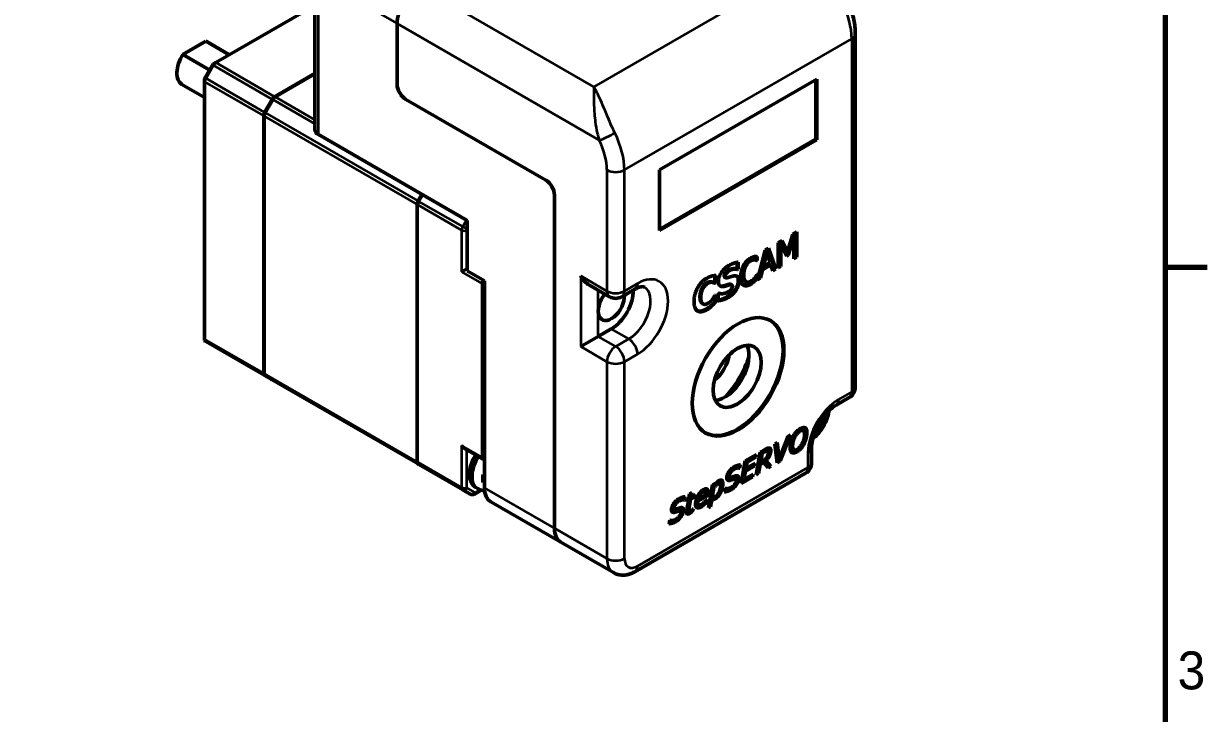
# Model space of a CAD drawing. Header units: millimetres. Extents: x -6 to 1189, y -81 to 254.
# Drawn here: x 261.6 to 357.4, y 153 to 208.8 of the extents above; entities that cross this region are included whole.
import ezdxf

# ---------------------------------------------------------------- set-up
doc = ezdxf.new("R2010")
doc.units = ezdxf.units.MM
doc.header["$LTSCALE"] = 0.833333
doc.layers.get('0').update_dxf_attribs({"lineweight": 25})
for name, color, linetype, lineweight in [('경계(ISO)', 7, 'Continuous', 70), ('외형선(ISO)', 7, 'Continuous', 50), ('좁은 외형선(ISO)', 7, 'Continuous', 35)]:
    doc.layers.add(name, color=color, linetype=linetype, lineweight=lineweight)
doc.styles.get("Standard").update_dxf_attribs({"font": ''})
doc.styles.get('Standard').set_extended_font_data('Gulim')

# ---------------------------------------------------------------- blocks, each defined once
blk = doc.blocks.new('경계 Default Border')
at = {"layer": '경계(ISO)'}
blk.add_line((410, 222.75), (413.9, 222.75), dxfattribs=at)
at = {"layer": '경계(ISO)', "flags": 128}
blk.add_lwpolyline([(10, 10), (10, 287), (410, 287), (410, 10), (10, 10)], dxfattribs=at)
at = {"layer": '경계(ISO)', "insert": (411.16, 183.79), "char_height": 3.5, "attachment_point": 7}
blk.add_mtext('3', dxfattribs=at)

msp = doc.modelspace()

# ---------------------------------------------------------------- linework, layer by layer
at = {"layer": '외형선(ISO)', "color": 7}
for p, q in [((285.17888, 200.23699), (285.17888, 212.89269)), ((277.15968, 205.66054), (285.17888, 210.29043)), ((291.83574, 203.91123), (291.83574, 208.81021)), ((291.83574, 203.91123), (291.83574, 208.81021)), ((328.89818, 179.41633), (328.89818, 207.99371)), ((274.49545, 206.31055), (276.36627, 207.39068)), ((276.36627, 207.39068), (278.26132, 206.29657)), ((276.43086, 207.35792), (278.26525, 206.29884)), ((276.67509, 205.05214), (274.49545, 206.31055)), ((276.26525, 204.34228), (276.95968, 205.54507)), ((276.34809, 204.39011), (276.95968, 205.44941)), ((277.02991, 205.58561), (276.95968, 205.54507)), ((277.02991, 205.58561), (277.15968, 205.66054)), ((276.26525, 204.26118), (276.26525, 204.34228)), ((276.26525, 204.11134), (276.26525, 204.26118)), ((276.26525, 183.28237), (276.26525, 204.11134)), ((285.17888, 204.73825), (281.96855, 202.88476)), ((313.04894, 196.97101), (325.77686, 204.31948)), ((325.70615, 204.27865), (325.70615, 199.46132)), ((325.77686, 204.31948), (325.77686, 199.4205)), ((274.43086, 203.89382), (276.26525, 202.83474)), ((281.15642, 201.61339), (281.76855, 202.67363)), ((303.85655, 196.15451), (292.54284, 202.68648)), ((303.85655, 196.15451), (292.54284, 202.68648)), ((281.07357, 201.33462), (281.07357, 180.50691)), ((297.49259, 192.88852), (285.47178, 199.82874)), ((325.70615, 199.46132), (313.04894, 192.15368)), ((325.77686, 199.4205), (313.04894, 192.07203)), ((325.77686, 199.4205), (325.70615, 199.46132)), ((313.04894, 192.07203), (313.04894, 196.97101)), ((293.83685, 194.99917), (293.53078, 194.46904)), ((293.53936, 194.46472), (293.84516, 194.99437)), ((304.56366, 194.92976), (304.56366, 167.98538)), ((304.56366, 194.92976), (304.56366, 167.98538)), ((293.44794, 194.19028), (293.44794, 173.36257)), ((293.46007, 194.19791), (293.46007, 173.36894)), ((297.49259, 188.80604), (297.49259, 192.88852)), ((323.85755, 191.5792), (323.39627, 190.11691)), ((323.40968, 190.38542), (323.83658, 191.7683)), ((323.92826, 191.53837), (323.46698, 190.07609)), ((323.83658, 191.7683), (324.1632, 191.95688)), ((323.92826, 191.53837), (323.85755, 191.5792)), ((323.92826, 189.77999), (323.92826, 191.53837)), ((324.09249, 191.91605), (324.09249, 189.95646)), ((324.1632, 191.95688), (324.1632, 189.91563)), ((321.59464, 190.47391), (321.88401, 190.64099)), ((321.83714, 190.61392), (322.40924, 188.98464)), ((321.88401, 190.64099), (322.47996, 188.94381)), ((322.64756, 191.08182), (322.96846, 191.26709)), ((322.64756, 189.04058), (322.64756, 191.08182)), ((322.86674, 190.9255), (322.79603, 190.96633)), ((322.79603, 190.96633), (322.79603, 189.20795)), ((322.86674, 190.9255), (322.86674, 189.16712)), ((323.32373, 189.99338), (322.86674, 190.9255)), ((322.92945, 191.24457), (323.33897, 190.42624)), ((322.96846, 191.26709), (323.40968, 190.38542)), ((320.89934, 189.69096), (320.88071, 189.68021)), ((320.95142, 189.63939), (320.88071, 189.68021)), ((320.89934, 189.97841), (320.89934, 189.69096)), ((320.97005, 189.65014), (320.89934, 189.69096)), ((320.97005, 189.65014), (320.95142, 189.63939)), ((320.97005, 189.97766), (320.97005, 189.65014)), ((320.9987, 188.08861), (321.59464, 190.47391)), ((321.66289, 190.31707), (321.3907, 189.19885)), ((321.7336, 190.27624), (321.46141, 189.15803)), ((321.7336, 190.27624), (321.66289, 190.31707)), ((322.00721, 189.47314), (321.7336, 190.27624)), ((323.39627, 190.11691), (323.29253, 190.05702)), ((323.46698, 190.07609), (323.32373, 189.99338)), ((323.40968, 190.38542), (323.33897, 190.42624)), ((323.46698, 190.07609), (323.39627, 190.11691)), ((324.09249, 189.95646), (323.92826, 189.86164)), ((324.1632, 189.91563), (323.92826, 189.77999)), ((324.1632, 189.91563), (324.09249, 189.95646)), ((297.05419, 188.71623), (297.47845, 188.96117)), ((297.47845, 188.96117), (297.49259, 188.96934)), ((298.90681, 187.98954), (297.49259, 188.80604)), ((319.34215, 188.98249), (319.29574, 188.95569)), ((319.36645, 188.91486), (319.29574, 188.95569)), ((319.34215, 189.49394), (319.34215, 188.98249)), ((319.41287, 188.94166), (319.34215, 188.98249)), ((319.41287, 188.94166), (319.36645, 188.91486)), ((319.41287, 189.50143), (319.41287, 188.94166)), ((321.32624, 188.93005), (321.16579, 188.26673)), ((321.39695, 188.88922), (321.2365, 188.2259)), ((322.00097, 189.3196), (321.32624, 188.93005)), ((321.39695, 188.88922), (321.32624, 188.93005)), ((321.46141, 189.15803), (321.3907, 189.19885)), ((322.07168, 189.27878), (321.39695, 188.88922)), ((321.46141, 189.15803), (322.00721, 189.47314)), ((322.07168, 189.27878), (322.00097, 189.3196)), ((322.23212, 188.80073), (322.07168, 189.27878)), ((322.40924, 188.98464), (322.20917, 188.86912)), ((322.47996, 188.94381), (322.23212, 188.80073)), ((322.47996, 188.94381), (322.40924, 188.98464)), ((322.79603, 189.20795), (322.64756, 189.12223)), ((322.86674, 189.16712), (322.64756, 189.04058)), ((322.86674, 189.16712), (322.79603, 189.20795)), ((298.90681, 187.98954), (298.90681, 171.25136)), ((317.53714, 187.88081), (317.48385, 187.85004)), ((317.55456, 187.80922), (317.48385, 187.85004)), ((317.53714, 188.42231), (317.53714, 187.88081)), ((317.60785, 187.83999), (317.53714, 187.88081)), ((317.60785, 187.83999), (317.55456, 187.80922)), ((317.60785, 188.42358), (317.60785, 187.83999)), ((318.40974, 188.25505), (318.33903, 188.29587)), ((318.90549, 187.67544), (318.83478, 187.71626)), ((320.06659, 187.91596), (319.99588, 187.95678)), ((320.73511, 187.95958), (320.6644, 188.00041)), ((320.89934, 188.43885), (320.89934, 188.25184)), ((320.97005, 188.21102), (320.89934, 188.25184)), ((320.95286, 188.52531), (320.97005, 188.53523)), ((320.97005, 188.53523), (320.97005, 188.21102)), ((321.2365, 188.2259), (320.9987, 188.08861)), ((321.16579, 188.26673), (321.02254, 188.18402)), ((321.2365, 188.2259), (321.16579, 188.26673)), ((307.39209, 187.65134), (309.01341, 186.71527)), ((310.01341, 186.71527), (311.07407, 187.32764)), ((317.53714, 186.80502), (317.53714, 186.3345)), ((317.55972, 186.84153), (317.60785, 186.86932)), ((317.60785, 186.86932), (317.60785, 186.29367)), ((317.80726, 186.97453), (317.8554, 187.00232)), ((317.80726, 186.39094), (317.80726, 186.97453)), ((316.58506, 186.13369), (316.51435, 186.17451)), ((317.60785, 186.29367), (317.53714, 186.3345)), ((309.15985, 184.11118), (308.09919, 183.49881)), ((276.26525, 183.18225), (276.26525, 183.28237)), ((276.34809, 183.09926), (281.0857, 180.364)), ((306.68498, 182.68232), (308.09919, 183.49881)), ((281.0857, 180.364), (281.69729, 180.0109)), ((281.15642, 180.3238), (293.53078, 173.17946)), ((327.33752, 177.93793), (328.39818, 178.5503)), ((322.73717, 173.57655), (323.46679, 175.43349)), ((323.55256, 175.48302), (322.75304, 173.47007)), ((323.66536, 175.54813), (322.82375, 173.42924)), ((323.46679, 175.43349), (323.66536, 175.54813)), ((324.68299, 175.88), (324.61228, 175.92083)), ((297.26632, 174.44855), (298.74266, 173.59618)), ((321.21444, 174.1331), (321.59887, 174.35505)), ((321.8126, 174.22441), (321.74189, 174.26523)), ((322.38506, 174.80896), (322.58016, 174.9216)), ((322.57324, 173.28461), (322.38506, 174.80896)), ((322.51838, 174.88593), (322.66646, 173.61737)), ((322.58016, 174.9216), (322.73717, 173.57655)), ((323.93266, 174.325), (323.86195, 174.36583)), ((325.36265, 173.29261), (325.36265, 174.51735)), ((319.65822, 171.60162), (319.98494, 173.42324)), ((320.06546, 173.36742), (319.9731, 172.85153)), ((319.98494, 173.42324), (320.91543, 173.96047)), ((320.13617, 173.3266), (320.04381, 172.81071)), ((320.80778, 173.796), (320.06546, 173.36742)), ((320.13617, 173.3266), (320.06546, 173.36742)), ((320.87849, 173.75518), (320.13617, 173.3266)), ((320.82832, 173.91017), (320.80778, 173.796)), ((320.87849, 173.75518), (320.80778, 173.796)), ((320.91543, 173.96047), (320.87849, 173.75518)), ((320.88772, 172.31148), (321.21444, 174.1331)), ((321.40694, 173.34609), (321.13795, 173.19079)), ((321.29727, 174.08394), (321.17259, 173.38409)), ((321.2433, 173.34326), (321.17259, 173.38409)), ((321.47765, 173.30527), (321.20866, 173.14997)), ((321.36798, 174.04312), (321.2433, 173.34326)), ((321.2433, 173.34326), (321.44187, 173.4579)), ((321.50969, 174.20658), (321.29727, 174.08394)), ((321.36798, 174.04312), (321.29727, 174.08394)), ((321.5804, 174.16576), (321.36798, 174.04312)), ((321.47765, 173.30527), (321.40694, 173.34609)), ((321.84939, 172.86669), (321.47765, 173.30527)), ((321.66237, 173.4639), (321.59166, 173.50473)), ((321.59166, 173.50473), (321.99918, 173.03483)), ((321.66237, 173.4639), (322.06989, 172.994)), ((322.75304, 173.47007), (322.56383, 173.36082)), ((322.82375, 173.42924), (322.57324, 173.28461)), ((322.73717, 173.57655), (322.66646, 173.61737)), ((322.82375, 173.42924), (322.75304, 173.47007)), ((293.53078, 173.17946), (293.58529, 173.14799)), ((293.60149, 173.138), (297.13703, 171.09676)), ((311.07407, 164.46574), (324.86265, 172.42658)), ((319.47438, 172.88619), (319.46052, 172.87819)), ((319.53123, 172.83737), (319.46052, 172.87819)), ((319.5092, 173.09651), (319.47438, 172.88619)), ((319.54509, 172.84536), (319.47438, 172.88619)), ((319.54509, 172.84536), (319.53123, 172.83737)), ((319.5878, 173.10331), (319.54509, 172.84536)), ((319.93616, 172.64624), (319.81263, 171.95638)), ((320.00687, 172.60541), (319.88334, 171.91556)), ((319.88334, 171.91556), (320.62682, 172.3448)), ((320.67963, 173.07548), (319.93616, 172.64624)), ((320.00687, 172.60541), (319.93616, 172.64624)), ((320.04381, 172.81071), (319.9731, 172.85153)), ((320.75034, 173.03466), (320.00687, 172.60541)), ((320.04381, 172.81071), (320.78729, 173.23995)), ((320.62682, 172.3448), (320.58987, 172.13951)), ((320.70018, 173.18966), (320.67963, 173.07548)), ((320.75034, 173.03466), (320.67963, 173.07548)), ((320.78729, 173.23995), (320.75034, 173.03466)), ((321.07821, 172.42145), (320.88772, 172.31148)), ((321.0075, 172.46228), (320.90406, 172.40256)), ((321.13795, 173.19079), (321.0075, 172.46228)), ((321.07821, 172.42145), (321.0075, 172.46228)), ((321.20866, 173.14997), (321.07821, 172.42145)), ((321.20866, 173.14997), (321.13795, 173.19079)), ((321.99918, 173.03483), (321.80292, 172.92152)), ((322.06989, 172.994), (321.84939, 172.86669)), ((322.06989, 172.994), (321.99918, 173.03483)), ((317.0122, 169.62204), (317.34815, 171.49298)), ((317.34815, 171.49298), (317.52594, 171.59562)), ((317.43902, 171.54544), (317.42983, 171.49381)), ((317.50054, 171.45299), (317.42983, 171.49381)), ((317.52594, 171.59562), (317.50054, 171.45299)), ((317.93397, 171.6194), (317.86326, 171.66023)), ((318.74497, 172.10738), (318.67426, 172.1482)), ((319.22293, 171.96268), (319.15222, 172.0035)), ((320.58987, 172.13951), (319.65822, 171.60162)), ((320.51916, 172.18034), (319.67456, 171.6927)), ((319.88334, 171.91556), (319.81263, 171.95638)), ((320.53971, 172.29451), (320.51916, 172.18034)), ((320.58987, 172.13951), (320.51916, 172.18034)), ((297.13703, 171.09676), (297.74862, 170.74366)), ((298.64247, 171.06261), (298.09862, 170.74861)), ((298.35178, 171.18818), (298.21036, 171.26983)), ((315.04144, 170.51704), (315.00662, 170.30673)), ((315.12004, 170.52385), (315.07733, 170.2659)), ((315.42597, 170.38321), (315.4964, 170.7758)), ((315.4964, 170.7758), (315.67534, 170.87911)), ((315.87015, 170.55468), (315.50073, 170.34139)), ((315.58829, 170.82885), (315.5342, 170.52735)), ((315.60492, 170.48652), (315.5342, 170.52735)), ((315.94086, 170.51385), (315.57144, 170.30056)), ((315.67534, 170.87911), (315.60492, 170.48652)), ((315.60492, 170.48652), (315.97319, 170.69914)), ((315.88664, 170.64918), (315.87015, 170.55468)), ((315.94086, 170.51385), (315.87015, 170.55468)), ((315.97319, 170.69914), (315.94086, 170.51385)), ((316.88146, 170.67465), (316.09874, 170.22274)), ((316.95217, 170.63383), (316.16945, 170.18192)), ((316.19484, 170.34855), (316.80324, 170.69981)), ((316.75437, 170.95801), (316.68366, 170.99884)), ((316.95217, 170.63383), (316.88146, 170.67465)), ((317.39519, 171.30052), (317.25666, 170.52601)), ((317.32737, 170.48519), (317.25666, 170.52601)), ((317.4659, 171.25969), (317.32737, 170.48519)), ((317.4659, 171.25969), (317.39519, 171.30052)), ((318.31097, 170.93043), (318.35715, 171.20637)), ((318.35715, 171.20637), (318.36985, 171.2137)), ((299.42457, 170.10692), (305.08143, 166.84093)), ((314.27721, 169.52791), (314.2065, 169.56874)), ((315.00662, 170.30673), (314.99276, 170.29873)), ((315.06347, 170.2579), (314.99276, 170.29873)), ((315.07733, 170.2659), (315.00662, 170.30673)), ((315.07733, 170.2659), (315.06347, 170.2579)), ((315.26089, 169.46274), (315.39249, 170.19725)), ((315.27243, 170.12793), (315.30476, 170.31323)), ((315.39249, 170.19725), (315.27243, 170.12793)), ((315.32178, 170.23807), (315.28827, 170.21873)), ((315.30476, 170.31323), (315.42597, 170.38321)), ((315.39249, 170.19725), (315.32178, 170.23807)), ((315.50073, 170.34139), (315.38643, 169.71018)), ((315.57144, 170.30056), (315.45714, 169.66936)), ((315.57144, 170.30056), (315.50073, 170.34139)), ((315.77347, 169.54672), (315.73999, 169.35009)), ((315.76423, 169.54139), (315.77347, 169.54672)), ((316.16945, 170.18192), (316.09874, 170.22274)), ((316.19484, 170.34855), (316.12413, 170.38938)), ((316.23439, 169.86421), (316.16368, 169.90503)), ((316.66356, 169.87798), (316.59284, 169.91881)), ((316.7902, 170.18686), (316.77525, 170.09344)), ((316.84596, 170.05261), (316.77525, 170.09344)), ((316.88521, 170.2979), (316.84596, 170.05261)), ((316.87482, 170.2919), (316.88521, 170.2979)), ((317.19114, 169.72535), (317.0122, 169.62204)), ((317.12043, 169.76617), (317.02856, 169.71313)), ((317.22318, 170.34139), (317.12043, 169.76617)), ((317.19114, 169.72535), (317.12043, 169.76617)), ((317.29389, 170.30056), (317.19114, 169.72535)), ((317.29389, 170.30056), (317.22318, 170.34139)), ((313.84321, 168.35097), (313.88939, 168.62691)), ((313.88939, 168.62691), (313.90209, 168.63424)), ((314.75517, 169.38322), (314.68446, 169.42404)), ((315.46697, 169.37039), (315.39626, 169.41122)), ((315.68223, 169.46697), (315.66928, 169.39092)), ((315.73999, 169.35009), (315.66928, 169.39092)), ((305.08143, 166.84093), (309.32407, 164.39144))]:
    msp.add_line(p, q, dxfattribs=at)
for centre, radius, start, end in [((309.51341, 187.5813), 1, 240, 300), ((327.89818, 179.41633), 1, 300, 0), ((298.89266, 173.85599), 0.3, 240, 272.7019503), ((324.36265, 173.29261), 1, 300, 0)]:
    msp.add_arc(centre, radius, start, end, dxfattribs=at)
for centre, major_axis, ratio, start_param, end_param in [((293.6035, 209.83083), (1.25, 2.16506), 0.57735027, 0.78539816, 2.35619449), ((275.43086, 205.62587), (1, 1.73205), 0.57735027, 0, 0.06266392), ((275.43086, 205.62587), (-1, -1.73205), 0.57735027, 4.64972506, 6.28318531), ((276.87684, 205.49724), (-0.2, -0.34641), 0.23914631, 1.57079633, 1.96349541), ((276.26525, 204.43793), (-0.2, -0.34641), 0.23914631, 1.17809725, 1.57079633), ((292.54284, 203.50298), (0.5, -0.86603), 0.57735027, 3.92699082, 5.49778714), ((292.54284, 203.50298), (-0.5, 0.86603), 0.57735027, 0.78539816, 2.35619449), ((281.96855, 202.55816), (0.2, 0.34641), 0.57735027, 0.78539816, 1.57079633), ((281.35642, 201.49792), (0.2, 0.34641), 0.57735027, 1.57079633, 2.35619449), ((286.17888, 200.23699), (-1, 0), 0.57735027, 0, 0.78539816), ((303.85655, 195.33801), (0.5, -0.86603), 0.57735027, 0.78539816, 2.35619449), ((303.85655, 195.33801), (-0.5, 0.86603), 0.57735027, 3.92699082, 5.49778714), ((293.73078, 194.35357), (-0.2, -0.34641), 0.57735027, 4.71238898, 5.49778714), ((293.73078, 194.3542), (0.19142, 0.33155), 0.57735027, 1.57079633, 2.35619449), ((307.39209, 188.80604), (-0.70711, 1.22474), 0.57735027, 1.57079633, 2.35619449), ((309.15985, 186.15243), (-0.75, -1.29904), 0.57735027, 4.43261089, 8.69660198), ((309.15985, 186.15243), (-1.25, -2.16506), 0.57735027, 0.78539816, 2.3905158), ((319.34219, 180.27365), (2.625, 4.54663), 0.57735027, 3.15506176, 6.2697162), ((276.26525, 183.60897), (0.13953, -0.52074), 0.31783725, 5.58274637, 5.97544545), ((317.29158, 181.45757), (1, 1.73205), 0.57735027, 4.08258641, 5.34219155), ((318.35224, 180.8452), (-1.375, -2.38157), 0.57735027, 0.36824821, 2.77334445), ((316.87792, 181.6964), (2.65, 4.58993), 0.57735027, 4.34967366, 5.07510431), ((281.35642, 180.67021), (-0.2, -0.34641), 0.57735027, 5.49778714, 6.28318531), ((325.42331, 176.76272), (0.75, 1.29904), 0.57735027, 4.07121601, 5.35356195), ((297.26632, 174.79496), (0.21213, -0.36742), 0.57735027, 4.71238898, 5.49778714), ((293.73078, 173.52587), (-0.2, -0.34641), 0.57735027, 5.49778714, 6.28318531), ((293.73078, 173.52524), (-0.19142, -0.33155), 0.57735027, 5.49778714, 6.03050505), ((299.96747, 172.68023), (0.85, 1.47224), 0.57735027, 2.11867332, 2.59371566), ((300.67457, 172.27198), (-1.25, -2.16506), 0.57735027, 5.49778714, 6.28318531), ((306.33143, 169.006), (-1.25, -2.16506), 0.57735027, 5.49778714, 6.28318531), ((306.33143, 169.006), (-1.25, -2.16506), 0.57735027, 5.49778714, 6.28318531)]:
    msp.add_ellipse(centre, major_axis=major_axis, ratio=ratio, start_param=start_param, end_param=end_param, dxfattribs=at)
for centre, major_axis in [((319.4129, 180.23283), (-2.625, -4.54663)), ((319.34219, 180.27365), (-1.375, -2.38157))]:
    msp.add_ellipse(centre, major_axis=major_axis, ratio=0.57735027, dxfattribs=at)
for points, degree, knots in [([(328.89818, 207.99371), (328.89818, 208.17969), (328.88733, 208.368), (328.84552, 208.74747), (328.81456, 208.93864), (328.73386, 209.32188), (328.68411, 209.51395), (328.56704, 209.89681), (328.49971, 210.08761), (328.34871, 210.46558), (328.26504, 210.65276), (328.17385, 210.83693)], 3, [4.71238898, 4.71238898, 4.71238898, 4.71238898, 4.847415287, 4.847415287, 4.982441594, 4.982441594, 5.1174679, 5.1174679, 5.252494207, 5.252494207, 5.387520513, 5.387520513, 5.387520513, 5.387520513]), ([(318.83478, 187.71626), (318.82734, 187.72056), (318.75596, 187.74484), (318.67, 187.72102)], 2, [0.86238532, 0.86238532, 0.86238532, 1, 2, 2, 2]), ([(319.31465, 188.3792), (319.31682, 188.37741), (319.42639, 188.28277), (319.42639, 188.02869)], 2, [0.98020583, 0.98020583, 0.98020583, 1, 2, 2, 2]), ([(320.34924, 187.7589), (320.17733, 187.65965), (319.92454, 187.63017), (319.83864, 187.6666)], 2, [0, 0, 0, 1, 1.73853941, 1.73853941, 1.73853941]), ([(311.07407, 187.32764), (311.16438, 187.37979), (311.25007, 187.42096), (311.40627, 187.48257), (311.4767, 187.50298), (311.5973, 187.52736), (311.64732, 187.53138), (311.72596, 187.53051), (311.7545, 187.52585), (311.79688, 187.51477), (311.81098, 187.50855), (311.82407, 187.50099)], 3, [4.71238898, 4.71238898, 4.71238898, 4.71238898, 4.869468613, 4.869468613, 5.026548246, 5.026548246, 5.183627878, 5.183627878, 5.340707511, 5.340707511, 5.497787144, 5.497787144, 5.497787144, 5.497787144]), ([(316.33036, 186.69577), (316.33036, 186.46749), (316.43313, 186.22141), (316.51435, 186.17451)], 2, [0, 0, 0, 1, 1.96, 1.96, 1.96]), ([(318.50669, 186.68783), (318.26258, 186.54689), (317.9351, 186.455), (317.80726, 186.43891)], 2, [0, 0, 0, 1, 1.78038127, 1.78038127, 1.78038127]), ([(325.36265, 174.51735), (325.36265, 174.68925), (325.38245, 174.88688), (325.46992, 175.31873), (325.53953, 175.55408), (325.72803, 176.03505), (325.84838, 176.28072), (326.12771, 176.7501), (326.28704, 176.97352), (326.62232, 177.36901), (326.79802, 177.54164), (327.09662, 177.78495), (327.2209, 177.8706), (327.33752, 177.93793)], 3, [3.14159265, 3.14159265, 3.14159265, 3.14159265, 3.4005217, 3.4005217, 3.67083264, 3.67083264, 3.94986835, 3.94986835, 4.23165531, 4.23165531, 4.50954439, 4.50954439, 4.71238898, 4.71238898, 4.71238898, 4.71238898]), ([(326.76043, 177.49653), (326.74686, 177.37613), (326.72532, 177.25709), (326.64607, 176.92971), (326.5733, 176.7247), (326.39121, 176.33018), (326.28185, 176.14076), (326.03123, 175.78581), (325.89007, 175.62028), (325.64617, 175.38796), (325.55385, 175.30978), (325.45637, 175.23783)], 3, [0.13836265, 0.13836265, 0.13836265, 0.13836265, 0.31415927, 0.31415927, 0.62831853, 0.62831853, 0.9424778, 0.9424778, 1.25663706, 1.25663706, 1.43243368, 1.43243368, 1.43243368, 1.43243368]), ([(321.94653, 174.46828), (321.95468, 174.45943), (321.99225, 174.40254), (321.99225, 174.30789)], 2, [0.77185876, 0.77185876, 0.77185876, 1, 2, 2, 2]), ([(323.75627, 174.66249), (323.75627, 174.43587), (323.85782, 174.36822), (323.86195, 174.36583)], 2, [0, 0, 0, 1, 1.04100946, 1.04100946, 1.04100946]), ([(298.19512, 173.9123), (298.17147, 173.87595), (298.14849, 173.83908), (298.01169, 173.61006), (297.91584, 173.40669), (297.77071, 172.99421), (297.72161, 172.78517), (297.67825, 172.37789), (297.68429, 172.17963), (297.7605, 171.81933), (297.82868, 171.65525), (298.00775, 171.41759), (298.10219, 171.33228), (298.21036, 171.26983)], 3, [2.26444431, 2.26444431, 2.26444431, 2.26444431, 2.33052008, 2.33052008, 2.67009408, 2.67009408, 3.0113367, 3.0113367, 3.35591556, 3.35591556, 3.68661957, 3.68661957, 3.92699082, 3.92699082, 3.92699082, 3.92699082]), ([(293.60149, 173.138), (293.59307, 173.14287), (293.58486, 173.1481), (293.569, 173.15921), (293.56135, 173.16509), (293.54669, 173.17737), (293.53969, 173.18377), (293.5264, 173.19698), (293.52012, 173.20378), (293.50829, 173.21764), (293.50275, 173.22471), (293.49759, 173.23184)], 3, [2.35619449, 2.35619449, 2.35619449, 2.35619449, 2.406730541, 2.406730541, 2.457266592, 2.457266592, 2.507802643, 2.507802643, 2.558338694, 2.558338694, 2.608874745, 2.608874745, 2.608874745, 2.608874745]), ([(318.627, 172.26099), (318.627, 172.189), (318.66863, 172.15145), (318.67426, 172.1482)], 2, [0, 0, 0, 1, 1.12676056, 1.12676056, 1.12676056]), ([(298.09862, 170.74861), (298.08313, 170.73968), (298.06626, 170.73131), (298.02902, 170.71662), (298.00862, 170.71028), (297.96381, 170.70122), (297.93936, 170.69852), (297.88707, 170.69909), (297.85922, 170.70244), (297.80304, 170.71713), (297.7748, 170.72855), (297.74862, 170.74366)], 3, [1.570796327, 1.570796327, 1.570796327, 1.570796327, 1.727875959, 1.727875959, 1.884955592, 1.884955592, 2.042035225, 2.042035225, 2.199114858, 2.199114858, 2.35619449, 2.35619449, 2.35619449, 2.35619449]), ([(298.35178, 171.18818), (298.48681, 171.11022), (298.63515, 171.05653), (298.82818, 171.01945), (298.8744, 171.01299), (298.92014, 171.00878)], 3, [3.926990817, 3.926990817, 3.926990817, 3.926990817, 4.124594546, 4.124594546, 4.18707525, 4.18707525, 4.18707525, 4.18707525]), ([(318.74707, 171.12789), (318.60853, 171.04791), (318.40053, 170.98367), (318.31847, 170.97528)], 2, [0, 0, 0, 1, 1.67604037, 1.67604037, 1.67604037]), ([(314.15924, 169.68152), (314.15924, 169.60954), (314.20087, 169.57199), (314.2065, 169.56874)], 2, [0, 0, 0, 1, 1.12676056, 1.12676056, 1.12676056]), ([(314.27931, 168.54843), (314.14077, 168.46844), (313.93277, 168.40421), (313.85071, 168.39581)], 2, [0, 0, 0, 1, 1.67604037, 1.67604037, 1.67604037]), ([(311.07407, 164.46574), (310.97926, 164.411), (310.87983, 164.36212), (310.67035, 164.27949), (310.56022, 164.24571), (310.3287, 164.1989), (310.20716, 164.18592), (309.95591, 164.18868), (309.82613, 164.20464), (309.56898, 164.27191), (309.44188, 164.32343), (309.32407, 164.39144)], 3, [1.570796327, 1.570796327, 1.570796327, 1.570796327, 1.727875959, 1.727875959, 1.884955592, 1.884955592, 2.042035225, 2.042035225, 2.199114858, 2.199114858, 2.35619449, 2.35619449, 2.35619449, 2.35619449])]:
    msp.add_open_spline(points, degree=degree, knots=knots, dxfattribs=at)
for points, degree in [([(319.84979, 189.22171), (319.9558, 189.42021), (320.24518, 189.73119), (320.42425, 189.83458)], 2), ([(320.3521, 189.64299), (320.23893, 189.57765), (320.03694, 189.35351), (319.96102, 189.20712)], 2), ([(320.42281, 189.60217), (320.30964, 189.53683), (320.10765, 189.31269), (320.03173, 189.1663)], 2), ([(320.68159, 189.73563), (320.61426, 189.73976), (320.45525, 189.70254), (320.3521, 189.64299)], 2), ([(320.7523, 189.6948), (320.68497, 189.69894), (320.52596, 189.66172), (320.42281, 189.60217)], 2), ([(320.42425, 189.83458), (320.51306, 189.88586), (320.66921, 189.94624), (320.73511, 189.96112)], 2), ([(320.88071, 189.68021), (320.8492, 189.6951), (320.75178, 189.73149), (320.68159, 189.73563)], 2), ([(320.73511, 189.96112), (320.79241, 189.9727), (320.91131, 189.98015), (320.97005, 189.97766)], 2), ([(320.95142, 189.63939), (320.91991, 189.65428), (320.82249, 189.69067), (320.7523, 189.6948)], 2), ([(317.8193, 187.97596), (317.8193, 188.31936), (318.32298, 189.03694), (318.70117, 189.25529)], 2), ([(318.41558, 188.66985), (318.36573, 188.61526), (318.29353, 188.47036), (318.29353, 188.40684)], 2), ([(318.48629, 188.62902), (318.43644, 188.57444), (318.36424, 188.42953), (318.36424, 188.36601)], 2), ([(318.65797, 188.86537), (318.58749, 188.82468), (318.47747, 188.73734), (318.41558, 188.66985)], 2), ([(318.72868, 188.82455), (318.6582, 188.78385), (318.54818, 188.69651), (318.48629, 188.62902)], 2), ([(319.29574, 188.95569), (319.17712, 189.00432), (318.83675, 188.96859), (318.65797, 188.86537)], 2), ([(318.70117, 189.25529), (318.89027, 189.36447), (319.26503, 189.49151), (319.41287, 189.50143)], 2), ([(319.36645, 188.91486), (319.24784, 188.9635), (318.90746, 188.92777), (318.72868, 188.82455)], 2), ([(319.62918, 188.31688), (319.62918, 188.57328), (319.74235, 189.01908), (319.84979, 189.22171)], 2), ([(319.96102, 189.20712), (319.88652, 189.0599), (319.80344, 188.69598), (319.80344, 188.49914)], 2), ([(320.03173, 189.1663), (319.95723, 189.01908), (319.87415, 188.65516), (319.87415, 188.45831)], 2), ([(315.85097, 186.33933), (315.85097, 186.92093), (316.41311, 187.93824), (316.891, 188.21416)], 2), ([(316.90453, 187.84508), (316.78935, 187.77858), (316.59853, 187.58505), (316.51086, 187.42922)], 2), ([(316.97524, 187.80426), (316.86006, 187.73776), (316.66925, 187.54422), (316.58157, 187.3884)], 2), ([(316.891, 188.21416), (317.0165, 188.28661), (317.21934, 188.36998), (317.31217, 188.39579)], 2), ([(317.2535, 187.91952), (317.17958, 187.93044), (317.00251, 187.90165), (316.90453, 187.84508)], 2), ([(317.32421, 187.87869), (317.25029, 187.88961), (317.07322, 187.86083), (316.97524, 187.80426)], 2), ([(317.48385, 187.85004), (317.44431, 187.86692), (317.32742, 187.91059), (317.2535, 187.91952)], 2), ([(317.31217, 188.39579), (317.38437, 188.41167), (317.55456, 188.42457), (317.60785, 188.42358)], 2), ([(317.55456, 187.80922), (317.51502, 187.82609), (317.39813, 187.86976), (317.32421, 187.87869)], 2), ([(318.27829, 187.54819), (318.03246, 187.50551), (317.8193, 187.72188), (317.8193, 187.97596)], 2), ([(318.67, 187.72102), (318.5617, 187.69224), (318.31588, 187.60787), (318.20757, 187.58902)], 2), ([(318.74071, 187.68019), (318.63241, 187.65141), (318.38659, 187.56705), (318.27829, 187.54819)], 2), ([(318.29353, 188.40684), (318.29353, 188.32214), (318.33903, 188.29587)], 2), ([(318.36424, 188.36601), (318.36424, 188.27073), (318.47942, 188.22805), (318.64445, 188.27966)], 2), ([(319.42639, 188.02869), (319.42639, 187.66345), (318.92958, 186.93198), (318.50669, 186.68783)], 2), ([(319.4971, 187.98787), (319.4971, 187.62263), (319.00029, 186.89116), (318.5774, 186.647)], 2), ([(318.64445, 188.27966), (318.75103, 188.31341), (318.94872, 188.37395), (319.06218, 188.3938)], 2), ([(318.95216, 187.56804), (318.95216, 187.66134), (318.82667, 187.70401), (318.74071, 187.68019)], 2), ([(319.06218, 188.3938), (319.28222, 188.42755), (319.4971, 188.24195), (319.4971, 187.98787)], 2), ([(319.85123, 187.6577), (319.74522, 187.72883), (319.62918, 188.05883), (319.62918, 188.31688)], 2), ([(319.80344, 188.49914), (319.80344, 188.28906), (319.89082, 188.0368), (319.96675, 187.97642)], 2), ([(320.41995, 187.71807), (320.24804, 187.61882), (319.95723, 187.58491), (319.85123, 187.6577)], 2), ([(319.87415, 188.45831), (319.87415, 188.24823), (319.96153, 187.99597), (320.03746, 187.9356)], 2), ([(319.96675, 187.97642), (319.98086, 187.96545), (319.99588, 187.95678)], 2), ([(320.03746, 187.9356), (320.11195, 187.8777), (320.31107, 187.89011), (320.42281, 187.95462)], 2), ([(320.6644, 188.00041), (320.58704, 187.92597), (320.45525, 187.8201), (320.34924, 187.7589)], 2), ([(320.73511, 187.95958), (320.65775, 187.88514), (320.52596, 187.77928), (320.41995, 187.71807)], 2), ([(320.42281, 187.95462), (320.52452, 188.01334), (320.69786, 188.17132), (320.76519, 188.2532)], 2), ([(320.89934, 188.25184), (320.8406, 188.1865), (320.73746, 188.06905), (320.6644, 188.00041)], 2), ([(320.97005, 188.21102), (320.91131, 188.14568), (320.80817, 188.02823), (320.73511, 187.95958)], 2), ([(320.76519, 188.2532), (320.82966, 188.33342), (320.92564, 188.47816), (320.95286, 188.52531)], 2), ([(316.51086, 187.42922), (316.43179, 187.29027), (316.33036, 186.91213), (316.33036, 186.69577)], 2), ([(316.58157, 187.3884), (316.5025, 187.24945), (316.40107, 186.87131), (316.40107, 186.65494)], 2), ([(317.33968, 186.51798), (317.41188, 186.60929), (317.52018, 186.77702), (317.55972, 186.84153)], 2), ([(317.8554, 187.00232), (318.01527, 186.9378), (318.39862, 186.99041), (318.57912, 187.09462)], 2), ([(318.20757, 187.58902), (318.04361, 187.56055), (317.94159, 187.5992)], 2), ([(318.57912, 187.09462), (318.62554, 187.12142), (318.77509, 187.23158), (318.81979, 187.28121)], 2), ([(318.81979, 187.28121), (318.8748, 187.34076), (318.95216, 187.48666), (318.95216, 187.56804)], 2), ([(316.88928, 185.6684), (316.41139, 185.39248), (315.85097, 185.73589), (315.85097, 186.33933)], 2), ([(316.40107, 186.65494), (316.40107, 186.42667), (316.50593, 186.17556), (316.59189, 186.12991)], 2), ([(316.59189, 186.12991), (316.6744, 186.08425), (316.87725, 186.11998), (316.97868, 186.17854)], 2), ([(317.24318, 186.02583), (317.14348, 185.93253), (316.96985, 185.79656), (316.81857, 185.70922)], 2), ([(317.31389, 185.985), (317.21419, 185.89171), (317.04056, 185.75574), (316.88928, 185.6684)], 2), ([(316.97868, 186.17854), (317.08354, 186.23908), (317.27435, 186.43064), (317.33968, 186.51798)], 2), ([(317.53714, 186.3345), (317.47869, 186.26899), (317.3257, 186.10126), (317.24318, 186.02583)], 2), ([(317.60785, 186.29367), (317.5494, 186.22817), (317.39641, 186.06043), (317.31389, 185.985)], 2), ([(318.5774, 186.647), (318.3333, 186.50607), (317.96542, 186.40285), (317.80726, 186.39094)], 2), ([(316.81857, 185.70922), (316.37917, 185.45553), (316.10689, 185.58025)], 2), ([(281.69729, 180.0109), (281.70279, 180.00772), (281.70838, 180.00471), (281.71404, 180.00186)], 3), ([(323.62841, 174.47236), (323.62841, 174.69631), (323.7427, 175.15155), (323.85007, 175.36551)], 2), ([(323.91443, 175.36301), (323.83824, 175.19771), (323.75627, 174.83178), (323.75627, 174.66249)], 2), ([(323.98514, 175.32218), (323.90895, 175.15688), (323.82698, 174.79096), (323.82698, 174.62166)], 2), ([(323.85007, 175.36551), (323.95397, 175.57213), (324.26337, 175.92806), (324.44692, 176.03403)], 2), ([(324.34735, 175.87957), (324.21113, 175.80092), (323.99293, 175.53097), (323.91443, 175.36301)], 2), ([(324.41806, 175.83874), (324.28184, 175.76009), (324.06364, 175.49015), (323.98514, 175.32218)], 2), ([(324.61228, 175.92083), (324.51555, 175.97667), (324.34735, 175.87957)], 2), ([(324.78749, 175.58813), (324.78749, 175.81208), (324.59239, 175.93939), (324.41806, 175.83874)], 2), ([(324.44692, 176.03403), (324.6986, 176.17934), (324.98606, 176.02803), (324.98606, 175.73343)], 2), ([(324.62587, 174.87494), (324.70552, 175.04624), (324.78749, 175.4015), (324.78749, 175.58813)], 2), ([(324.91535, 175.77425), (324.91535, 175.56097), (324.80452, 175.10106), (324.69831, 174.89044)], 2), ([(324.98606, 175.73343), (324.98606, 175.52014), (324.87523, 175.06024), (324.76902, 174.84961)], 2), ([(324.81139, 176.11699), (324.91535, 176.0248), (324.91535, 175.77425)], 2), ([(321.72673, 174.2719), (321.68979, 174.2839), (321.58588, 174.25057), (321.50969, 174.20658)], 2), ([(321.99225, 174.30789), (321.99225, 174.10394), (321.77175, 173.66869), (321.59166, 173.50473)], 2), ([(321.59887, 174.35505), (321.72817, 174.4297), (321.8898, 174.48436), (321.94867, 174.46769)], 2), ([(322.06296, 174.26707), (322.06296, 174.06311), (321.84246, 173.62787), (321.66237, 173.4639)], 2), ([(321.74189, 174.26523), (321.73486, 174.26929), (321.72673, 174.2719)], 2), ([(321.94867, 174.46769), (322.00178, 174.45436), (322.06296, 174.36172), (322.06296, 174.26707)], 2), ([(324.16639, 174.16976), (323.91356, 174.02379), (323.62841, 174.17909), (323.62841, 174.47236)], 2), ([(323.82698, 174.62166), (323.82698, 174.39504), (324.02208, 174.26507), (324.19756, 174.36638)], 2), ([(324.69831, 174.89044), (324.59094, 174.67382), (324.28617, 174.32056), (324.09568, 174.21058)], 2), ([(324.76902, 174.84961), (324.66165, 174.63299), (324.35688, 174.27973), (324.16639, 174.16976)], 2), ([(324.19756, 174.36638), (324.33148, 174.4437), (324.55083, 174.71298), (324.62587, 174.87494)], 2), ([(321.44187, 173.4579), (321.53422, 173.51123), (321.6716, 173.63053), (321.72702, 173.71052)], 2), ([(321.79744, 174.23108), (321.7605, 174.24307), (321.65659, 174.20975), (321.5804, 174.16576)], 2), ([(321.72702, 173.71052), (321.78936, 173.8025), (321.85863, 174.00646), (321.85863, 174.09977)], 2), ([(321.85863, 174.09977), (321.85863, 174.15842), (321.82861, 174.22108), (321.79744, 174.23108)], 2), ([(324.09568, 174.21058), (323.87112, 174.08093), (323.73353, 174.12769)], 2), ([(298.79913, 172.33229), (298.83512, 172.33593), (298.87129, 172.34052), (298.90658, 172.34597)], 3), ([(318.49568, 172.04886), (318.49568, 172.28215), (318.83856, 172.79071), (319.10986, 172.94734)], 2), ([(319.00567, 172.79021), (318.83365, 172.6909), (318.627, 172.39562), (318.627, 172.26099)], 2), ([(319.07638, 172.74938), (318.90436, 172.65007), (318.69771, 172.3548), (318.69771, 172.22016)], 2), ([(319.46052, 172.87819), (319.39356, 172.91152), (319.1442, 172.87019), (319.00567, 172.79021)], 2), ([(319.53123, 172.83737), (319.46428, 172.87069), (319.21491, 172.82937), (319.07638, 172.74938)], 2), ([(319.10986, 172.94734), (319.25878, 173.03333), (319.50006, 173.10198), (319.5878, 173.10331)], 2), ([(298.90658, 171.69277), (298.87129, 171.68732), (298.83512, 171.68273), (298.79913, 171.6791)], 3), ([(317.71613, 171.63245), (317.63763, 171.58713), (317.46793, 171.39983), (317.39519, 171.30052)], 2), ([(317.78684, 171.59163), (317.70834, 171.5463), (317.53864, 171.35901), (317.4659, 171.25969)], 2), ([(317.50054, 171.45299), (317.58828, 171.5743), (317.76029, 171.76559), (317.86304, 171.82491)], 2), ([(317.86326, 171.66023), (317.81375, 171.68881), (317.71613, 171.63245)], 2), ([(317.99349, 171.43899), (317.99349, 171.56963), (317.89536, 171.65428), (317.78684, 171.59163)], 2), ([(317.86304, 171.82491), (318.01774, 171.91423), (318.18052, 171.78692), (318.18052, 171.58696)], 2), ([(317.88613, 170.9291), (317.94039, 171.0524), (317.99349, 171.30968), (317.99349, 171.43899)], 2), ([(318.10981, 171.62778), (318.10981, 171.44516), (318.01168, 171.06857), (317.93086, 170.90993)], 2), ([(318.18052, 171.58696), (318.18052, 171.40433), (318.08239, 171.02774), (318.00157, 170.86911)], 2), ([(318.04648, 171.87449), (318.10981, 171.80416), (318.10981, 171.62778)], 2), ([(318.80854, 171.8669), (318.65962, 171.81958), (318.49568, 171.91023), (318.49568, 172.04886)], 2), ([(318.73783, 171.90773), (318.62005, 171.8703), (318.54416, 171.89082)], 2), ([(318.69771, 172.22016), (318.69771, 172.14818), (318.7716, 172.08152), (318.86742, 172.10885)], 2), ([(319.04607, 172.00837), (318.98489, 171.99304), (318.81403, 171.93039), (318.73783, 171.90773)], 2), ([(319.22848, 171.57913), (319.14074, 171.44716), (318.90638, 171.21987), (318.74707, 171.12789)], 2), ([(319.11678, 171.96755), (319.0556, 171.95222), (318.88474, 171.88956), (318.80854, 171.8669)], 2), ([(319.29919, 171.5383), (319.21145, 171.40633), (318.97709, 171.17905), (318.81778, 171.08706)], 2), ([(318.8501, 171.28436), (319.05213, 171.401), (319.26802, 171.71093), (319.26802, 171.8549)], 2), ([(318.86742, 172.10885), (318.92745, 172.12751), (319.12948, 172.19617), (319.19759, 172.2155)], 2), ([(319.15222, 172.0035), (319.11405, 172.02554), (319.04607, 172.00837)], 2), ([(319.26802, 171.8549), (319.26802, 171.93089), (319.19067, 171.98621), (319.11678, 171.96755)], 2), ([(319.19759, 172.2155), (319.33267, 172.25082), (319.47236, 172.16217), (319.47236, 172.0342)], 2), ([(319.40165, 172.07503), (319.40165, 171.96705), (319.31044, 171.70244), (319.22848, 171.57913)], 2), ([(319.47236, 172.0342), (319.47236, 171.92622), (319.38115, 171.66161), (319.29919, 171.5383)], 2), ([(319.35792, 172.22516), (319.40165, 172.17628), (319.40165, 172.07503)], 2), ([(314.6421, 170.36788), (314.79102, 170.45386), (315.0323, 170.52252), (315.12004, 170.52385)], 2), ([(315.97434, 169.91597), (315.97434, 170.25324), (316.34262, 170.94709), (316.61507, 171.10439)], 2), ([(316.50626, 170.96059), (316.37119, 170.88261), (316.16223, 170.56867), (316.12413, 170.38938)], 2), ([(316.57697, 170.91977), (316.4419, 170.84178), (316.23294, 170.52785), (316.19484, 170.34855)], 2), ([(316.68366, 170.99884), (316.62808, 171.03092), (316.50626, 170.96059)], 2), ([(316.81133, 170.80579), (316.81133, 170.9231), (316.7005, 170.99108), (316.57697, 170.91977)], 2), ([(316.61507, 171.10439), (316.79516, 171.20837), (316.9868, 171.11106), (316.9868, 170.92443)], 2), ([(316.80324, 170.69981), (316.80786, 170.73447), (316.81133, 170.78046), (316.81133, 170.80579)], 2), ([(316.85897, 171.1712), (316.91609, 171.10935), (316.91609, 170.96526)], 2), ([(316.91609, 170.96526), (316.91609, 170.93193), (316.89993, 170.77996), (316.88146, 170.67465)], 2), ([(316.9868, 170.92443), (316.9868, 170.8911), (316.97064, 170.73914), (316.95217, 170.63383)], 2), ([(317.32737, 170.48519), (317.38856, 170.48186), (317.50054, 170.50918), (317.5802, 170.55517)], 2), ([(317.93086, 170.90993), (317.85005, 170.74863), (317.63301, 170.49002), (317.51064, 170.41937)], 2), ([(317.5802, 170.55517), (317.67833, 170.61183), (317.83533, 170.81179), (317.88613, 170.9291)], 2), ([(318.00157, 170.86911), (317.92076, 170.70781), (317.70372, 170.4492), (317.58135, 170.37855)], 2), ([(318.81778, 171.08706), (318.67924, 171.00708), (318.43103, 170.93043), (318.31097, 170.93043)], 2), ([(318.36985, 171.2137), (318.46105, 171.16638), (318.72658, 171.21304), (318.8501, 171.28436)], 2), ([(314.02792, 169.4694), (314.02792, 169.70269), (314.3708, 170.21125), (314.6421, 170.36788)], 2), ([(314.53791, 170.21075), (314.36589, 170.11143), (314.15924, 169.81616), (314.15924, 169.68152)], 2), ([(314.60862, 170.16992), (314.4366, 170.07061), (314.22995, 169.77534), (314.22995, 169.6407)], 2), ([(314.22995, 169.6407), (314.22995, 169.56871), (314.30384, 169.50206), (314.39966, 169.52939)], 2), ([(314.39966, 169.52939), (314.45969, 169.54805), (314.66172, 169.6167), (314.72983, 169.63603)], 2), ([(314.99276, 170.29873), (314.9258, 170.33205), (314.67644, 170.29073), (314.53791, 170.21075)], 2), ([(315.06347, 170.2579), (314.99651, 170.29123), (314.74715, 170.24991), (314.60862, 170.16992)], 2), ([(314.72983, 169.63603), (314.86491, 169.67136), (315.0046, 169.58271), (315.0046, 169.45474)], 2), ([(314.93389, 169.49556), (314.93389, 169.38758), (314.84268, 169.12297), (314.76072, 168.99967)], 2), ([(314.89016, 169.6457), (314.93389, 169.59681), (314.93389, 169.49556)], 2), ([(315.38643, 169.71018), (315.3772, 169.66219), (315.36219, 169.54155), (315.36219, 169.50956)], 2), ([(315.36219, 169.50956), (315.36219, 169.43089), (315.39626, 169.41122)], 2), ([(315.45714, 169.66936), (315.44791, 169.62137), (315.4329, 169.50073), (315.4329, 169.46873)], 2), ([(315.59799, 169.40541), (315.63724, 169.42808), (315.7446, 169.52072), (315.76423, 169.54139)], 2), ([(316.44536, 169.71868), (316.22486, 169.59138), (315.97434, 169.68536), (315.97434, 169.91597)], 2), ([(316.37465, 169.75951), (316.16702, 169.63963), (316.04384, 169.6743)], 2), ([(316.09874, 170.22274), (316.09296, 170.18742), (316.08835, 170.12343), (316.08835, 170.09677)], 2), ([(316.08835, 170.09677), (316.08835, 169.94853), (316.16368, 169.90503)], 2), ([(316.16945, 170.18192), (316.16367, 170.14659), (316.15906, 170.08261), (316.15906, 170.05595)], 2), ([(316.15906, 170.05595), (316.15906, 169.90131), (316.32299, 169.81999), (316.47307, 169.90664)], 2), ([(316.59284, 169.91881), (316.53397, 169.86882), (316.44276, 169.79883), (316.37465, 169.75951)], 2), ([(316.66356, 169.87798), (316.60468, 169.82799), (316.51348, 169.75801), (316.44536, 169.71868)], 2), ([(316.47307, 169.90664), (316.57813, 169.9673), (316.79978, 170.18992), (316.87482, 170.2919)], 2), ([(316.77525, 170.09344), (316.72792, 170.04611), (316.65172, 169.97013), (316.59284, 169.91881)], 2), ([(316.84596, 170.05261), (316.79863, 170.00529), (316.72243, 169.92931), (316.66356, 169.87798)], 2), ([(317.51064, 170.41937), (317.42521, 170.37005), (317.28206, 170.33272), (317.22318, 170.34139)], 2), ([(317.58135, 170.37855), (317.49592, 170.32922), (317.35277, 170.2919), (317.29389, 170.30056)], 2), ([(313.90209, 168.63424), (313.99329, 168.58692), (314.25881, 168.63358), (314.38234, 168.70489)], 2), ([(314.34078, 169.28744), (314.19186, 169.24012), (314.02792, 169.33076), (314.02792, 169.4694)], 2), ([(314.27007, 169.32826), (314.15229, 169.29084), (314.0764, 169.31136)], 2), ([(314.57831, 169.42891), (314.51713, 169.41358), (314.34627, 169.35093), (314.27007, 169.32826)], 2), ([(314.76072, 168.99967), (314.67298, 168.86769), (314.43862, 168.64041), (314.27931, 168.54843)], 2), ([(314.64902, 169.38808), (314.58784, 169.37275), (314.41698, 169.3101), (314.34078, 169.28744)], 2), ([(314.83143, 168.95884), (314.74369, 168.82687), (314.50933, 168.59958), (314.35002, 168.5076)], 2), ([(314.38234, 168.70489), (314.58437, 168.82154), (314.80026, 169.13147), (314.80026, 169.27544)], 2), ([(314.68446, 169.42404), (314.64629, 169.44608), (314.57831, 169.42891)], 2), ([(314.80026, 169.27544), (314.80026, 169.35143), (314.72291, 169.40675), (314.64902, 169.38808)], 2), ([(315.0046, 169.45474), (315.0046, 169.34676), (314.91339, 169.08215), (314.83143, 168.95884)], 2), ([(315.24472, 169.30544), (315.24472, 169.34143), (315.2528, 169.41408), (315.26089, 169.46274)], 2), ([(315.51949, 169.18813), (315.38788, 169.11214), (315.24472, 169.1628), (315.24472, 169.30544)], 2), ([(315.44877, 169.22895), (315.34061, 169.1665), (315.27299, 169.17249)], 2), ([(315.4329, 169.46873), (315.4329, 169.38875), (315.50332, 169.35076), (315.59799, 169.40541)], 2), ([(315.66928, 169.39092), (315.61617, 169.34559), (315.49495, 169.25561), (315.44877, 169.22895)], 2), ([(315.73999, 169.35009), (315.68688, 169.30477), (315.56566, 169.21479), (315.51949, 169.18813)], 2), ([(314.35002, 168.5076), (314.21148, 168.42762), (313.96327, 168.35097), (313.84321, 168.35097)], 2)]:
    msp.add_open_spline(points, degree=degree, dxfattribs=at)
at = {"layer": '좁은 외형선(ISO)', "color": 7}
for p, q in [((324.0091, 213.09681), (307.74564, 203.7071)), ((285.47178, 212.48444), (291.83574, 208.81021)), ((285.47178, 199.82874), (285.47178, 212.48444)), ((307.74564, 203.7071), (293.6035, 211.87207)), ((291.83574, 208.81021), (308.18581, 199.37049)), ((310.22051, 196.97101), (328.60529, 207.58546)), ((328.60529, 207.58546), (328.60529, 179.00808)), ((276.95968, 205.44941), (281.69729, 202.71414)), ((281.89729, 202.92527), (277.15968, 205.66054)), ((276.26525, 204.11134), (281.00286, 201.37607)), ((281.0857, 201.65484), (276.34809, 204.39011)), ((285.17888, 204.8199), (281.89729, 202.92527)), ((281.69729, 202.71414), (281.0857, 201.65484)), ((281.76828, 202.67316), (281.69729, 202.71414)), ((281.76855, 202.67363), (285.17888, 200.70468)), ((285.17888, 201.03127), (281.96855, 202.88476)), ((281.00286, 201.37607), (281.00286, 180.54711)), ((281.07357, 201.33462), (293.44794, 194.19028)), ((281.0857, 201.65484), (281.15669, 201.61386)), ((293.53078, 194.46904), (281.15642, 201.61339)), ((308.8063, 196.97101), (308.8063, 187.17305)), ((310.22051, 187.17305), (310.22051, 196.97101)), ((293.53936, 194.46472), (293.60149, 194.42885)), ((293.60149, 194.42885), (293.90729, 194.9585)), ((297.13703, 192.38761), (293.60149, 194.42885)), ((293.51865, 173.32111), (293.51865, 194.15008)), ((293.51865, 194.15008), (297.05419, 192.10884)), ((297.44282, 192.91726), (297.13703, 192.38761)), ((297.05419, 192.10884), (297.05419, 188.71623)), ((297.13703, 192.38761), (297.49259, 192.18232)), ((297.47845, 188.96117), (297.47845, 192.10884)), ((320.42281, 189.60217), (320.3521, 189.64299)), ((320.7523, 189.6948), (320.68159, 189.73563)), ((297.05419, 188.71623), (298.68053, 187.77725)), ((297.49259, 188.95301), (297.47845, 188.96117)), ((318.48629, 188.62902), (318.41558, 188.66985)), ((318.72868, 188.82455), (318.65797, 188.86537)), ((320.03173, 189.1663), (319.96102, 189.20712)), ((298.68053, 187.77725), (298.68053, 173.73351)), ((308.8063, 187.17305), (306.68498, 188.39779)), ((306.68498, 188.39779), (306.68498, 182.68232)), ((311.28117, 187.78542), (310.22051, 187.17305)), ((316.97524, 187.80426), (316.90453, 187.84508)), ((317.32421, 187.87869), (317.2535, 187.91952)), ((318.36424, 188.36601), (318.29353, 188.40684)), ((318.74071, 187.68019), (318.67, 187.72102)), ((319.4971, 187.98787), (319.42639, 188.02869)), ((319.87415, 188.45831), (319.80344, 188.49914)), ((320.03746, 187.9356), (319.96675, 187.97642)), ((320.41995, 187.71807), (320.34924, 187.7589)), ((308.09919, 185.54005), (308.09919, 187.24309)), ((316.58157, 187.3884), (316.51086, 187.42922)), ((318.27829, 187.54819), (318.20757, 187.58902)), ((316.40107, 186.65494), (316.33036, 186.69577)), ((317.31389, 185.985), (317.24318, 186.02583)), ((318.5774, 186.647), (318.50669, 186.68783)), ((308.09919, 183.49881), (308.09919, 185.54005)), ((316.88928, 185.6684), (316.81857, 185.70922)), ((310.57407, 183.29469), (309.15985, 184.11118)), ((281.00286, 180.54711), (276.26525, 183.28237)), ((309.51341, 182.68232), (308.09919, 183.49881)), ((310.57407, 183.29469), (309.51341, 182.68232)), ((306.68498, 182.68232), (308.8063, 181.45757)), ((310.22051, 181.45757), (311.28117, 182.06994)), ((308.8063, 181.45757), (308.8063, 165.53589)), ((310.22051, 165.53589), (310.22051, 181.45757)), ((293.44794, 173.36257), (281.07357, 180.50691)), ((328.60529, 179.00808), (327.54463, 178.39571)), ((323.98514, 175.32218), (323.91443, 175.36301)), ((324.41806, 175.83874), (324.34735, 175.87957)), ((324.98606, 175.73343), (324.91535, 175.77425)), ((297.05419, 174.67248), (297.05419, 171.27987)), ((298.68053, 173.73351), (297.05419, 174.67248)), ((297.47845, 171.27987), (297.47845, 174.32607)), ((321.79744, 174.23108), (321.72673, 174.2719)), ((322.06296, 174.26707), (321.99225, 174.30789)), ((323.82698, 174.62166), (323.75627, 174.66249)), ((324.76902, 174.84961), (324.69831, 174.89044)), ((297.05419, 171.27987), (293.51865, 173.32111)), ((321.5804, 174.16576), (321.50969, 174.20658)), ((324.16639, 174.16976), (324.09568, 174.21058)), ((325.06976, 174.1091), (325.06976, 172.88436)), ((325.06976, 172.88436), (311.28117, 164.92352)), ((319.07638, 172.74938), (319.00567, 172.79021)), ((317.78684, 171.59163), (317.71613, 171.63245)), ((318.18052, 171.58696), (318.10981, 171.62778)), ((318.69771, 172.22016), (318.627, 172.26099)), ((318.80854, 171.8669), (318.73783, 171.90773)), ((319.11678, 171.96755), (319.04607, 172.00837)), ((319.29919, 171.5383), (319.22848, 171.57913)), ((319.47236, 172.0342), (319.40165, 172.07503)), ((297.49916, 171.2341), (298.11075, 170.88099)), ((298.53277, 171.10073), (298.16075, 170.88595)), ((304.56366, 167.98538), (298.90681, 171.25136)), ((316.57697, 170.91977), (316.50626, 170.96059)), ((316.9868, 170.92443), (316.91609, 170.96526)), ((318.00157, 170.86911), (317.93086, 170.90993)), ((318.81778, 171.08706), (318.74707, 171.12789)), ((314.22995, 169.6407), (314.15924, 169.68152)), ((314.60862, 170.16992), (314.53791, 170.21075)), ((315.0046, 169.45474), (314.93389, 169.49556)), ((315.4329, 169.46873), (315.36219, 169.50956)), ((315.45714, 169.66936), (315.38643, 169.71018)), ((316.15906, 170.05595), (316.08835, 170.09677)), ((316.44536, 169.71868), (316.37465, 169.75951)), ((317.58135, 170.37855), (317.51064, 170.41937)), ((314.34078, 169.28744), (314.27007, 169.32826)), ((314.35002, 168.5076), (314.27931, 168.54843)), ((314.64902, 169.38808), (314.57831, 169.42891)), ((314.83143, 168.95884), (314.76072, 168.99967)), ((315.51949, 169.18813), (315.44877, 169.22895)), ((308.8063, 165.53589), (304.56366, 167.98538))]:
    msp.add_line(p, q, dxfattribs=at)
for centre, major_axis, ratio, start_param, end_param in [((325.06976, 209.6267), (2.5, -4.33013), 0.57735027, 0.78539816, 1.4605297), ((327.89818, 207.99371), (1, 0), 0.57735027, 5.49778714, 6.28318531), ((281.89729, 202.59867), (-0.2, -0.34641), 0.57735027, 3.92699082, 4.71238898), ((281.89729, 202.68032), (-0.15, 0.25981), 0.57735027, 5.20266179, 5.49778714), ((281.2857, 201.53937), (-0.2, -0.34641), 0.57735027, 4.71238898, 5.49778714), ((281.21499, 201.49855), (0.3, 0), 0.57735027, 3.92699082, 4.22211617), ((308.89292, 199.77873), (-0.89616, -0.44374), 0.08984999, 0.61835428, 2.1891506), ((305.97787, 198.604), (2, -3.4641), 0.57735027, 0.78539816, 1.4605297), ((306.68498, 199.01225), (-2.5, 4.33013), 0.57735027, 3.92699082, 4.60212235), ((309.51341, 197.37925), (-1, 0), 0.57735027, 0.78539816, 2.35619449), ((293.80149, 194.31338), (0.2, 0.34641), 0.57735027, 1.57079633, 2.35619449), ((293.73078, 194.27255), (0.3, 0), 0.57735027, 3.58715391, 3.92699082), ((297.33703, 192.27214), (-0.2, -0.34641), 0.57735027, 4.71238898, 5.49778714), ((297.26632, 192.23131), (0.3, 0), 0.57735027, 3.92699082, 5.49778714), ((297.54916, 192.14966), (-0.05, -0.0866), 0.57735027, 4.85428604, 5.49778714), ((298.89266, 187.89973), (-0.15, -0.25981), 0.57735027, 4.42563243, 5.49778714), ((298.89266, 187.89973), (0.3, 0), 0.57735027, 3.92699082, 4.75954691), ((310.57407, 188.19367), (0.5, -0.86603), 0.57735027, 0, 0.78539816), ((311.28117, 184.92768), (1.75, 3.03109), 0.57735027, 3.92699082, 7.06858347), ((309.51341, 187.5813), (-1, 0), 0.57735027, 0.78539816, 2.35619449), ((309.51341, 187.5813), (-0.5, -0.86603), 0.57735027, 5.49778714, 6.28318531), ((309.51341, 187.5813), (0.5, -0.86603), 0.57735027, 0, 0.78539816), ((310.57407, 185.33593), (1.25, 2.16506), 0.57735027, 3.92699082, 6.28318531), ((310.57407, 182.47819), (0.5, -0.86603), 0.57735027, 0.78539816, 2.35619449), ((309.51341, 181.86582), (-0.5, -0.86603), 0.57735027, 3.92699082, 5.49778714), ((309.51341, 181.86582), (-0.5, 0.86603), 0.57735027, 3.92699082, 5.49778714), ((309.51341, 181.86582), (1, 0), 0.57735027, 3.92699082, 5.49778714), ((281.21499, 180.66958), (-0.3, 0), 0.57735027, 0.78539816, 1.07991365), ((281.2857, 180.71041), (-0.2, -0.34641), 0.57735027, 5.49778714, 6.28318531), ((281.2357, 180.62381), (-0.15, -0.25981), 0.81649658, 0, 0.18822067), ((281.84729, 180.27071), (-0.15, -0.25981), 0.81649658, 0, 0.06019296), ((327.89818, 179.41633), (1, 0), 0.57735027, 5.49778714, 6.28318531), ((327.54463, 175.53797), (-1.75, -3.03109), 0.57735027, 3.92699082, 5.49778714), ((326.83752, 178.80396), (0.5, -0.86603), 0.57735027, 0, 0.78539816), ((327.89818, 179.41633), (0.5, -0.86603), 0.57735027, 0, 0.78539816), ((324.36265, 174.51735), (1, 0), 0.57735027, 5.49778714, 6.28318531), ((293.73078, 173.44359), (-0.3, 0), 0.57735027, 0.44556125, 0.78539816), ((293.80149, 173.48441), (-0.2, -0.34641), 0.57735027, 5.49778714, 6.28318531), ((299.26036, 173.08848), (-1.05, -1.81865), 0.57735027, 4.62617144, 6.28318531), ((299.40178, 173.00683), (-1.05, -1.81865), 0.57735027, 4.62617144, 6.28318531), ((298.89266, 173.85599), (-0.3, 0), 0.57735027, 0.78539816, 1.61795426), ((298.89266, 173.85599), (-0.15, -0.25981), 0.57735027, 5.49778714, 6.28318531), ((324.36265, 173.29261), (0.5, -0.86603), 0.57735027, 0, 0.78539816), ((324.36265, 173.29261), (1, 0), 0.57735027, 5.49778714, 6.28318531), ((297.33703, 171.44317), (-0.2, -0.34641), 0.57735027, 5.49778714, 6.28318531), ((297.26632, 171.40235), (-0.3, 0), 0.57735027, 0.78539816, 2.35619449), ((297.28703, 171.35657), (-0.15, -0.25981), 0.81649658, 0, 1.57079633), ((297.54916, 171.3207), (-0.05, -0.0866), 0.57735027, 5.49778714, 6.28318531), ((297.89862, 171.00347), (-0.15, -0.25981), 0.81649658, 0, 1.57079633), ((297.94862, 171.00842), (0.15, -0.25981), 0.57735027, 0, 0.78539816), ((298.16075, 170.9676), (-0.05, -0.0866), 0.57735027, 0, 0.78539816), ((309.51341, 165.94414), (1, 0), 0.57735027, 3.92699082, 5.49778714), ((310.57407, 166.55651), (-1.25, -2.16506), 0.57735027, 5.49778714, 6.28318531), ((311.28117, 166.14826), (-0.75, -1.29904), 0.57735027, 5.49778714, 7.06858347), ((310.57407, 165.33176), (0.5, -0.86603), 0.57735027, 0, 0.78539816)]:
    msp.add_ellipse(centre, major_axis=major_axis, ratio=ratio, start_param=start_param, end_param=end_param, dxfattribs=at)
for points, knots in [([(307.74564, 203.7071), (307.74266, 203.53852), (307.73964, 203.34746), (307.73815, 202.92783), (307.73961, 202.69982), (307.75338, 202.16075), (307.76757, 201.84219), (307.81176, 201.2972), (307.83287, 201.08779), (307.89915, 200.57545), (307.95033, 200.26626), (308.06825, 199.75725), (308.12184, 199.56121), (308.18581, 199.37049)], [-0.391132843, -0.391132843, -0.391132843, -0.391132843, -0.319239784, -0.319239784, -0.248253738, -0.248253738, -0.163011247, -0.163011247, -0.112916265, -0.112916265, -0.043429333, -0.043429333, 0, 0, 0, 0]), ([(309.44491, 199.97036), (309.36493, 200.13186), (309.28816, 200.29741), (309.09585, 200.72717), (308.9857, 200.98819), (308.8041, 201.42228), (308.73029, 201.60017), (308.53584, 202.06495), (308.4195, 202.33862), (308.21031, 202.80658), (308.11682, 203.00651), (307.93053, 203.37929), (307.83778, 203.55172), (307.74564, 203.7071)], [0, 0, 0, 0, 0.043429333, 0.043429333, 0.112916265, 0.112916265, 0.163011247, 0.163011247, 0.248253738, 0.248253738, 0.319239784, 0.319239784, 0.391132843, 0.391132843, 0.391132843, 0.391132843])]:
    msp.add_open_spline(points, degree=3, knots=knots, dxfattribs=at)

# ---------------------------------------------------------------- block references
at = {"color": 7, "xscale": 0.8778375, "yscale": 0.8778375, "zscale": 0.8778375}
msp.add_blockref('경계 Default Border', (-5.96486, -6.4385), dxfattribs=at)

doc.saveas('drawing.dxf')
